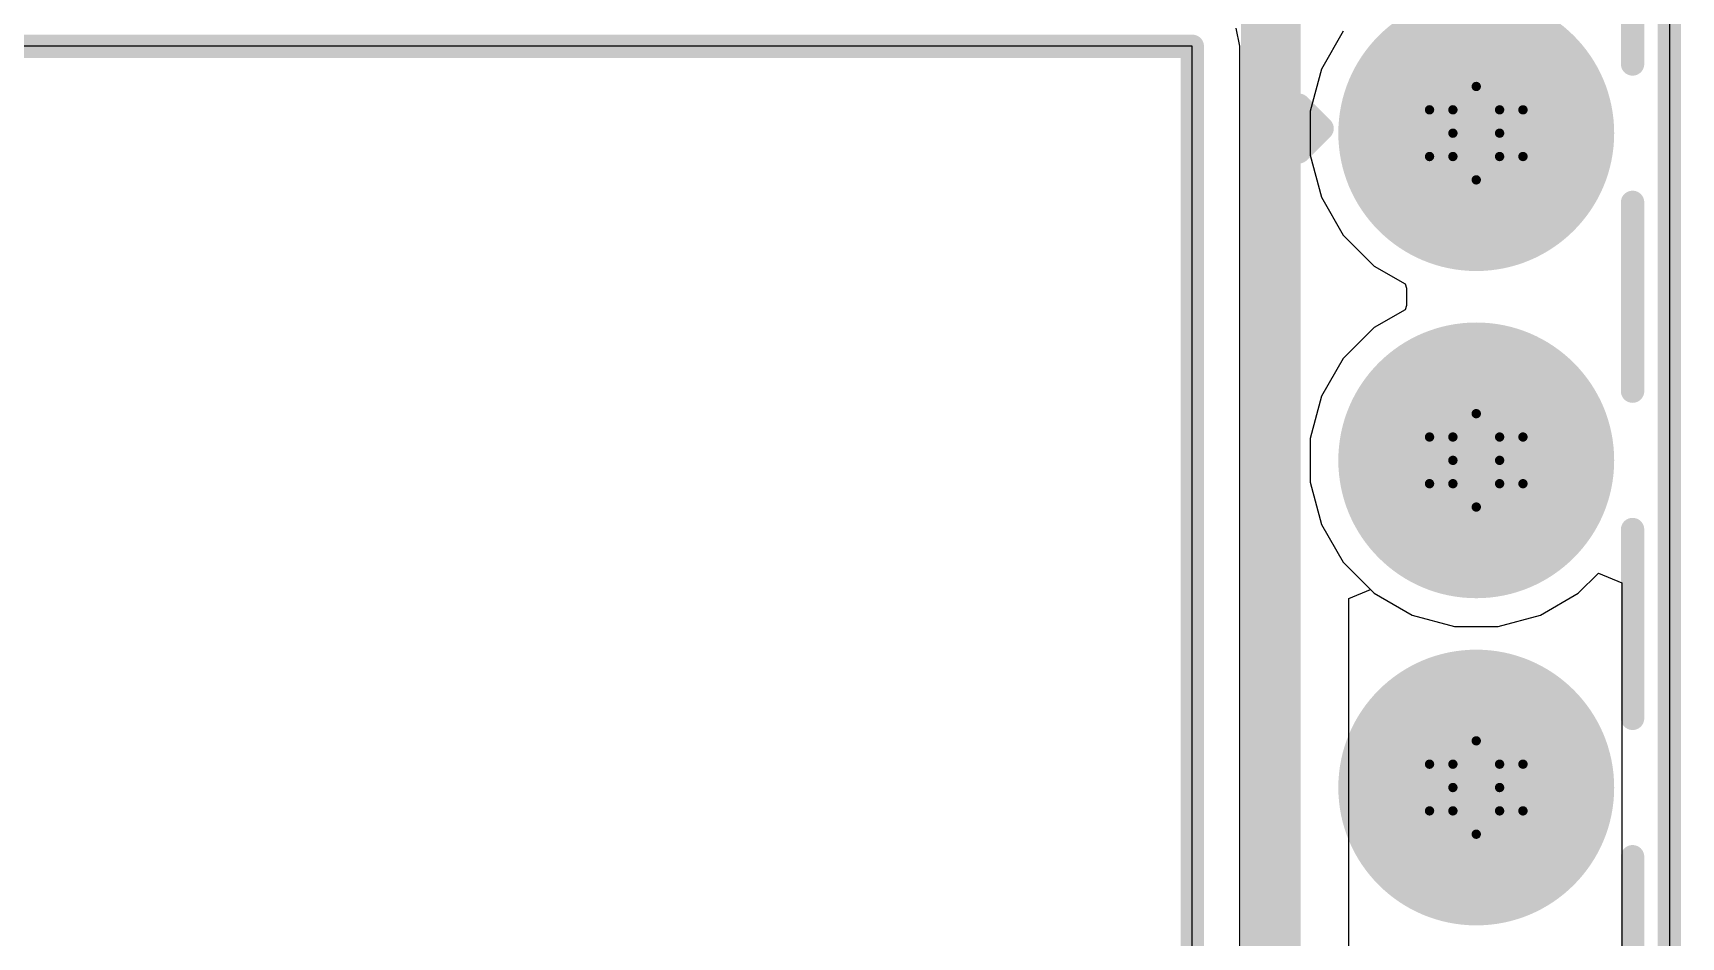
# Model space of a CAD drawing. Header units: inches. Extents: x 0 to 355, y -10 to 78.
# Drawn here: x 63.36 to 72.32, y 19.34 to 24.26 of the extents above; entities that cross this region are included whole.
import ezdxf

# ---------------------------------------------------------------- set-up
doc = ezdxf.new("R2010")
doc.units = ezdxf.units.IN
for name, color, linetype in [('Board Outline', 216, 'Continuous'), ('Bottom Layer', 5, 'Continuous'), ('Bottom Solder', 6, 'Continuous'), ('Drill Drawing', 1, 'Continuous'), ('Multi-Layer', 9, 'Continuous'), ('Pad Holes', 156, 'Continuous'), ('Top Layer', 1, 'Continuous'), ('Top Overlay', 2, 'Continuous'), ('Top Solder', 216, 'Continuous')]:
    doc.layers.add(name, color=color, linetype=linetype)

# ---------------------------------------------------------------- blocks, each defined once
blk = doc.blocks.new('PAW3395DM_21')
at = {"layer": 'Bottom Layer'}
h = blk.add_hatch(color=5, dxfattribs=at)
edge = h.paths.add_edge_path()
edge.add_arc((-5.3499893, 6.6749803), 0.6999985999999999, 0, 360)
h = blk.add_hatch(color=5, dxfattribs=at)
edge = h.paths.add_edge_path()
edge.add_arc((-5.3499893, 4.8949737), 0.6999985999999999, 0, 360)
h = blk.add_hatch(color=5, dxfattribs=at)
edge = h.paths.add_edge_path()
edge.add_arc((-5.3499893, 3.1149925), 0.6999985999999999, 0, 360)
at = {"layer": 'Bottom Solder'}
h = blk.add_hatch(color=6, dxfattribs=at)
edge = h.paths.add_edge_path()
edge.add_arc((-5.3499893, 6.6749803), 0.7499985, 0, 360)
h = blk.add_hatch(color=6, dxfattribs=at)
edge = h.paths.add_edge_path()
edge.add_arc((-5.3499893, 4.8949737), 0.7499985, 0, 360)
h = blk.add_hatch(color=6, dxfattribs=at)
edge = h.paths.add_edge_path()
edge.add_arc((-5.3499893, 3.1149925), 0.7499985, 0, 360)
at = {"layer": 'Multi-Layer'}
h = blk.add_hatch(color=9, dxfattribs=at)
edge = h.paths.add_edge_path()
edge.add_arc((-5.3499893, 6.6749803), 0.6999985999999999, 0, 360)
h = blk.add_hatch(color=9, dxfattribs=at)
edge = h.paths.add_edge_path()
edge.add_arc((-5.3499893, 4.8949737), 0.6999985999999999, 0, 360)
h = blk.add_hatch(color=9, dxfattribs=at)
edge = h.paths.add_edge_path()
edge.add_arc((-5.3499893, 3.1149925), 0.6999985999999999, 0, 360)
at = {"layer": 'Pad Holes'}
h = blk.add_hatch(color=7, dxfattribs=at)
edge = h.paths.add_edge_path()
edge.add_arc((-5.3499893, 6.6749803), 0.350012, 0, 360)
h = blk.add_hatch(color=7, dxfattribs=at)
edge = h.paths.add_edge_path()
edge.add_arc((-5.3499893, 4.8949737), 0.350012, 0, 360)
h = blk.add_hatch(color=7, dxfattribs=at)
edge = h.paths.add_edge_path()
edge.add_arc((-5.3499893, 3.1149925), 0.350012, 0, 360)
at = {"layer": 'Top Layer'}
h = blk.add_hatch(color=1, dxfattribs=at)
edge = h.paths.add_edge_path()
edge.add_arc((-5.3499893, 6.6749803), 0.6999985999999999, 0, 360)
h = blk.add_hatch(color=1, dxfattribs=at)
edge = h.paths.add_edge_path()
edge.add_arc((-5.3499893, 4.8949737), 0.6999985999999999, 0, 360)
h = blk.add_hatch(color=1, dxfattribs=at)
edge = h.paths.add_edge_path()
edge.add_arc((-5.3499893, 3.1149925), 0.6999985999999999, 0, 360)
at = {"layer": 'Top Solder'}
h = blk.add_hatch(color=216, dxfattribs=at)
edge = h.paths.add_edge_path()
edge.add_arc((-5.3499893, 6.6749803), 0.7499985, 0, 360)
h = blk.add_hatch(color=216, dxfattribs=at)
edge = h.paths.add_edge_path()
edge.add_arc((-5.3499893, 4.8949737), 0.7499985, 0, 360)
h = blk.add_hatch(color=216, dxfattribs=at)
edge = h.paths.add_edge_path()
edge.add_arc((-5.3499893, 3.1149925), 0.7499985, 0, 360)
at = {"layer": 'Top Overlay'}
for points in [[(-4.5000037, 7.051357499999999, 0.127, 0.127, 0), (-4.5000037, 8.0999203, 0.127, 0.127, 0)], [(-6.3151893, 6.8273803, 0.127, 0.127, 0), (-6.188189299999999, 6.700380299999999, 0.127, 0.127, 0)], [(-6.3151893, 6.573380299999999, 0.127, 0.127, 0), (-6.3151893, 6.8273803, 0.127, 0.127, 0)], [(-6.3151893, 6.573380299999999, 0.127, 0.127, 0), (-6.188189299999999, 6.700380299999999, 0.127, 0.127, 0)], [(-4.5000037, 5.2713763, 0.127, 0.127, 0), (-4.5000037, 6.298552299999999, 0.127, 0.127, 0)], [(-4.5000037, 3.4913951, 0.127, 0.127, 0), (-4.5000037, 4.5185711, 0.127, 0.127, 0)], [(-4.5000037, 1.7113631, 0.127, 0.127, 0), (-4.5000037, 2.7385645, 0.127, 0.127, 0)]]:
    blk.add_lwpolyline(points, format="xyseb", dxfattribs=at)
for points in [[(-4.531753699999999, 7.051357499999999, 0.0635, 0.0635, 1), (-4.4682537, 7.051357499999999, 0.0635, 0.0635, 1)], [(-6.3469393, 6.8273803, 0.0635, 0.0635, 1), (-6.2834393, 6.8273803, 0.0635, 0.0635, 1)], [(-6.3469393, 6.8273803, 0.0635, 0.0635, 1), (-6.2834393, 6.8273803, 0.0635, 0.0635, 1)], [(-6.2199393, 6.700380299999999, 0.0635, 0.0635, 1), (-6.1564393, 6.700380299999999, 0.0635, 0.0635, 1)], [(-6.2199393, 6.700380299999999, 0.0635, 0.0635, 1), (-6.1564393, 6.700380299999999, 0.0635, 0.0635, 1)], [(-6.3469393, 6.573380299999999, 0.0635, 0.0635, 1), (-6.2834393, 6.573380299999999, 0.0635, 0.0635, 1)], [(-6.3469393, 6.573380299999999, 0.0635, 0.0635, 1), (-6.2834393, 6.573380299999999, 0.0635, 0.0635, 1)], [(-4.531753699999999, 6.298552299999999, 0.0635, 0.0635, 1), (-4.4682537, 6.298552299999999, 0.0635, 0.0635, 1)], [(-4.531753699999999, 5.2713763, 0.0635, 0.0635, 1), (-4.4682537, 5.2713763, 0.0635, 0.0635, 1)], [(-4.531753699999999, 4.5185711, 0.0635, 0.0635, 1), (-4.4682537, 4.5185711, 0.0635, 0.0635, 1)], [(-4.531753699999999, 3.4913951, 0.0635, 0.0635, 1), (-4.4682537, 3.4913951, 0.0635, 0.0635, 1)], [(-4.531753699999999, 2.7385645, 0.0635, 0.0635, 1), (-4.4682537, 2.7385645, 0.0635, 0.0635, 1)]]:
    blk.add_lwpolyline(points, format="xyseb", close=True, dxfattribs=at)

msp = doc.modelspace()

# ---------------------------------------------------------------- linework, layer by layer
at = {"layer": 'Board Outline'}
for points in [[(72.2529416, 8.641562599999999, 0.127, 0.127, 0), (72.2529416, 25.44531106, 0.127, 0.127, 0)], [(54.65301236, 24.19101334, 0.127, 0.127, 0), (69.65900978, 24.19101334, 0.127, 0.127, 0)], [(69.65900978, 11.39101354, 0.127, 0.127, 0), (69.65900978, 24.19101334, 0.127, 0.127, 0)]]:
    msp.add_lwpolyline(points, format="xyseb", dxfattribs=at)
msp.add_lwpolyline([(69.62725978, 24.19101334, 0.0635, 0.0635, 1), (69.69075978, 24.19101334, 0.0635, 0.0635, 1)], format="xyseb", close=True, dxfattribs=at)
msp.add_lwpolyline([(69.62725978, 24.19101334, 0.0635, 0.0635, 1), (69.69075978, 24.19101334, 0.0635, 0.0635, 1)], format="xyseb", close=True, dxfattribs=at)
at = {"layer": 'Bottom Layer'}
for p, q in [((69.91798564, 24.19101334), (69.89827269999999, 24.29011906)), ((70.48019178, 24.27306804), (70.36128421999999, 24.06711214)), ((69.91798564, 12.50549188), (69.91798564, 24.19101334)), ((70.36128421999999, 24.06711214), (70.2997324, 23.83739962)), ((70.2997324, 23.83739962), (70.2997324, 23.5995845)), ((70.2997324, 23.5995845), (70.36128421999999, 23.36987198)), ((70.36128421999999, 23.36987198), (70.48019178, 23.16391608)), ((70.48019178, 23.16391608), (70.64835502, 22.99575284)), ((70.64835502, 22.99575284), (70.81624647999999, 22.89882136)), ((70.81624647999999, 22.89882136), (70.8237979, 22.87527302)), ((70.8237979, 22.87527302), (70.8237979, 22.7817045)), ((70.8237979, 22.7817045), (70.81624647999999, 22.75815616)), ((70.81624647999999, 22.75815616), (70.64835502, 22.66122468)), ((70.64835502, 22.66122468), (70.48019178, 22.49306144)), ((70.48019178, 22.49306144), (70.36128421999999, 22.28710554)), ((70.36128421999999, 22.28710554), (70.2997324, 22.05739302)), ((70.2997324, 22.05739302), (70.2997324, 21.8195779)), ((70.2997324, 21.8195779), (70.36128421999999, 21.58986538)), ((70.36128421999999, 21.58986538), (70.48019178, 21.38390948)), ((70.48019178, 21.38390948), (70.64835502, 21.21574624)), ((71.75750697999999, 21.21574624), (71.86696574, 21.325205)), ((71.86696574, 21.325205), (71.99396574, 21.27259906)), ((71.99396574, 21.27259906), (71.99396574, 19.04438406)), ((70.64835502, 21.21574624), (70.85431092, 21.09683868)), ((71.55155108, 21.09683868), (71.75750697999999, 21.21574624)), ((70.85431092, 21.09683868), (71.08402344, 21.03528686)), ((71.32183856, 21.03528686), (71.55155108, 21.09683868)), ((71.08402344, 21.03528686), (71.32183856, 21.03528686))]:
    msp.add_line(p, q, dxfattribs=at)
msp.add_lwpolyline([(70.0512442, 17.59468922, 0.254, 0.254, 0), (70.0512442, 24.5327805, 0.254, 0.254, 0)], format="xyseb", dxfattribs=at)
at = {"layer": 'Drill Drawing'}
for points in [[(71.075931, 23.84549206, 0.0508, 0.0508, 0), (71.20293099999999, 23.97249206, 0.0508, 0.0508, 0)], [(71.20293099999999, 23.97249206, 0.0508, 0.0508, 0), (71.329931, 23.84549206, 0.0508, 0.0508, 0)], [(70.94893099999999, 23.84549206, 0.0508, 0.0508, 0), (71.075931, 23.71849206, 0.0508, 0.0508, 0)], [(70.94893099999999, 23.84549206, 0.0508, 0.0508, 0), (71.075931, 23.84549206, 0.0508, 0.0508, 0)], [(71.329931, 23.84549206, 0.0508, 0.0508, 0), (71.456931, 23.84549206, 0.0508, 0.0508, 0)], [(71.329931, 23.71849206, 0.0508, 0.0508, 0), (71.456931, 23.84549206, 0.0508, 0.0508, 0)], [(70.94893099999999, 23.59149206, 0.0508, 0.0508, 0), (71.075931, 23.71849206, 0.0508, 0.0508, 0)], [(71.329931, 23.71849206, 0.0508, 0.0508, 0), (71.456931, 23.59149206, 0.0508, 0.0508, 0)], [(70.94893099999999, 23.59149206, 0.0508, 0.0508, 0), (71.075931, 23.59149206, 0.0508, 0.0508, 0)], [(71.075931, 23.59149206, 0.0508, 0.0508, 0), (71.20293099999999, 23.46449206, 0.0508, 0.0508, 0)], [(71.20293099999999, 23.46449206, 0.0508, 0.0508, 0), (71.329931, 23.59149206, 0.0508, 0.0508, 0)], [(71.329931, 23.59149206, 0.0508, 0.0508, 0), (71.456931, 23.59149206, 0.0508, 0.0508, 0)], [(71.075931, 22.06548546, 0.0508, 0.0508, 0), (71.20293099999999, 22.19248546, 0.0508, 0.0508, 0)], [(71.20293099999999, 22.19248546, 0.0508, 0.0508, 0), (71.329931, 22.06548546, 0.0508, 0.0508, 0)], [(70.94893099999999, 22.06548546, 0.0508, 0.0508, 0), (71.075931, 21.93848546, 0.0508, 0.0508, 0)], [(70.94893099999999, 22.06548546, 0.0508, 0.0508, 0), (71.075931, 22.06548546, 0.0508, 0.0508, 0)], [(71.329931, 22.06548546, 0.0508, 0.0508, 0), (71.456931, 22.06548546, 0.0508, 0.0508, 0)], [(71.329931, 21.93848546, 0.0508, 0.0508, 0), (71.456931, 22.06548546, 0.0508, 0.0508, 0)], [(70.94893099999999, 21.81148546, 0.0508, 0.0508, 0), (71.075931, 21.93848546, 0.0508, 0.0508, 0)], [(71.329931, 21.93848546, 0.0508, 0.0508, 0), (71.456931, 21.81148546, 0.0508, 0.0508, 0)], [(70.94893099999999, 21.81148546, 0.0508, 0.0508, 0), (71.075931, 21.81148546, 0.0508, 0.0508, 0)], [(71.075931, 21.81148546, 0.0508, 0.0508, 0), (71.20293099999999, 21.68448546, 0.0508, 0.0508, 0)], [(71.20293099999999, 21.68448546, 0.0508, 0.0508, 0), (71.329931, 21.81148546, 0.0508, 0.0508, 0)], [(71.329931, 21.81148546, 0.0508, 0.0508, 0), (71.456931, 21.81148546, 0.0508, 0.0508, 0)], [(71.075931, 20.28550426, 0.0508, 0.0508, 0), (71.20293099999999, 20.41250426, 0.0508, 0.0508, 0)], [(71.20293099999999, 20.41250426, 0.0508, 0.0508, 0), (71.329931, 20.28550426, 0.0508, 0.0508, 0)], [(70.94893099999999, 20.28550426, 0.0508, 0.0508, 0), (71.075931, 20.15850426, 0.0508, 0.0508, 0)], [(70.94893099999999, 20.28550426, 0.0508, 0.0508, 0), (71.075931, 20.28550426, 0.0508, 0.0508, 0)], [(71.329931, 20.28550426, 0.0508, 0.0508, 0), (71.456931, 20.28550426, 0.0508, 0.0508, 0)], [(71.329931, 20.15850426, 0.0508, 0.0508, 0), (71.456931, 20.28550426, 0.0508, 0.0508, 0)], [(70.94893099999999, 20.03150426, 0.0508, 0.0508, 0), (71.075931, 20.15850426, 0.0508, 0.0508, 0)], [(71.329931, 20.15850426, 0.0508, 0.0508, 0), (71.456931, 20.03150426, 0.0508, 0.0508, 0)], [(70.94893099999999, 20.03150426, 0.0508, 0.0508, 0), (71.075931, 20.03150426, 0.0508, 0.0508, 0)], [(71.075931, 20.03150426, 0.0508, 0.0508, 0), (71.20293099999999, 19.90450426, 0.0508, 0.0508, 0)], [(71.20293099999999, 19.90450426, 0.0508, 0.0508, 0), (71.329931, 20.03150426, 0.0508, 0.0508, 0)], [(71.329931, 20.03150426, 0.0508, 0.0508, 0), (71.456931, 20.03150426, 0.0508, 0.0508, 0)]]:
    msp.add_lwpolyline(points, format="xyseb", dxfattribs=at)
for points in [[(71.190231, 23.97249206, 0.0254, 0.0254, 1), (71.21563099999999, 23.97249206, 0.0254, 0.0254, 1)], [(71.190231, 23.97249206, 0.0254, 0.0254, 1), (71.21563099999999, 23.97249206, 0.0254, 0.0254, 1)], [(70.936231, 23.84549206, 0.0254, 0.0254, 1), (70.961631, 23.84549206, 0.0254, 0.0254, 1)], [(70.936231, 23.84549206, 0.0254, 0.0254, 1), (70.961631, 23.84549206, 0.0254, 0.0254, 1)], [(71.063231, 23.84549206, 0.0254, 0.0254, 1), (71.08863099999999, 23.84549206, 0.0254, 0.0254, 1)], [(71.063231, 23.84549206, 0.0254, 0.0254, 1), (71.08863099999999, 23.84549206, 0.0254, 0.0254, 1)], [(71.31723099999999, 23.84549206, 0.0254, 0.0254, 1), (71.342631, 23.84549206, 0.0254, 0.0254, 1)], [(71.31723099999999, 23.84549206, 0.0254, 0.0254, 1), (71.342631, 23.84549206, 0.0254, 0.0254, 1)], [(71.444231, 23.84549206, 0.0254, 0.0254, 1), (71.46963099999999, 23.84549206, 0.0254, 0.0254, 1)], [(71.444231, 23.84549206, 0.0254, 0.0254, 1), (71.46963099999999, 23.84549206, 0.0254, 0.0254, 1)], [(71.063231, 23.71849206, 0.0254, 0.0254, 1), (71.08863099999999, 23.71849206, 0.0254, 0.0254, 1)], [(71.063231, 23.71849206, 0.0254, 0.0254, 1), (71.08863099999999, 23.71849206, 0.0254, 0.0254, 1)], [(71.31723099999999, 23.71849206, 0.0254, 0.0254, 1), (71.342631, 23.71849206, 0.0254, 0.0254, 1)], [(71.31723099999999, 23.71849206, 0.0254, 0.0254, 1), (71.342631, 23.71849206, 0.0254, 0.0254, 1)], [(70.936231, 23.59149206, 0.0254, 0.0254, 1), (70.961631, 23.59149206, 0.0254, 0.0254, 1)], [(70.936231, 23.59149206, 0.0254, 0.0254, 1), (70.961631, 23.59149206, 0.0254, 0.0254, 1)], [(71.063231, 23.59149206, 0.0254, 0.0254, 1), (71.08863099999999, 23.59149206, 0.0254, 0.0254, 1)], [(71.063231, 23.59149206, 0.0254, 0.0254, 1), (71.08863099999999, 23.59149206, 0.0254, 0.0254, 1)], [(71.31723099999999, 23.59149206, 0.0254, 0.0254, 1), (71.342631, 23.59149206, 0.0254, 0.0254, 1)], [(71.31723099999999, 23.59149206, 0.0254, 0.0254, 1), (71.342631, 23.59149206, 0.0254, 0.0254, 1)], [(71.444231, 23.59149206, 0.0254, 0.0254, 1), (71.46963099999999, 23.59149206, 0.0254, 0.0254, 1)], [(71.444231, 23.59149206, 0.0254, 0.0254, 1), (71.46963099999999, 23.59149206, 0.0254, 0.0254, 1)], [(71.190231, 23.46449206, 0.0254, 0.0254, 1), (71.21563099999999, 23.46449206, 0.0254, 0.0254, 1)], [(71.190231, 23.46449206, 0.0254, 0.0254, 1), (71.21563099999999, 23.46449206, 0.0254, 0.0254, 1)], [(71.190231, 22.19248546, 0.0254, 0.0254, 1), (71.21563099999999, 22.19248546, 0.0254, 0.0254, 1)], [(71.190231, 22.19248546, 0.0254, 0.0254, 1), (71.21563099999999, 22.19248546, 0.0254, 0.0254, 1)], [(70.936231, 22.06548546, 0.0254, 0.0254, 1), (70.961631, 22.06548546, 0.0254, 0.0254, 1)], [(70.936231, 22.06548546, 0.0254, 0.0254, 1), (70.961631, 22.06548546, 0.0254, 0.0254, 1)], [(71.063231, 22.06548546, 0.0254, 0.0254, 1), (71.08863099999999, 22.06548546, 0.0254, 0.0254, 1)], [(71.063231, 22.06548546, 0.0254, 0.0254, 1), (71.08863099999999, 22.06548546, 0.0254, 0.0254, 1)], [(71.31723099999999, 22.06548546, 0.0254, 0.0254, 1), (71.342631, 22.06548546, 0.0254, 0.0254, 1)], [(71.31723099999999, 22.06548546, 0.0254, 0.0254, 1), (71.342631, 22.06548546, 0.0254, 0.0254, 1)], [(71.444231, 22.06548546, 0.0254, 0.0254, 1), (71.46963099999999, 22.06548546, 0.0254, 0.0254, 1)], [(71.444231, 22.06548546, 0.0254, 0.0254, 1), (71.46963099999999, 22.06548546, 0.0254, 0.0254, 1)], [(71.063231, 21.93848546, 0.0254, 0.0254, 1), (71.08863099999999, 21.93848546, 0.0254, 0.0254, 1)], [(71.063231, 21.93848546, 0.0254, 0.0254, 1), (71.08863099999999, 21.93848546, 0.0254, 0.0254, 1)], [(71.31723099999999, 21.93848546, 0.0254, 0.0254, 1), (71.342631, 21.93848546, 0.0254, 0.0254, 1)], [(71.31723099999999, 21.93848546, 0.0254, 0.0254, 1), (71.342631, 21.93848546, 0.0254, 0.0254, 1)], [(70.936231, 21.81148546, 0.0254, 0.0254, 1), (70.961631, 21.81148546, 0.0254, 0.0254, 1)], [(70.936231, 21.81148546, 0.0254, 0.0254, 1), (70.961631, 21.81148546, 0.0254, 0.0254, 1)], [(71.063231, 21.81148546, 0.0254, 0.0254, 1), (71.08863099999999, 21.81148546, 0.0254, 0.0254, 1)], [(71.063231, 21.81148546, 0.0254, 0.0254, 1), (71.08863099999999, 21.81148546, 0.0254, 0.0254, 1)], [(71.31723099999999, 21.81148546, 0.0254, 0.0254, 1), (71.342631, 21.81148546, 0.0254, 0.0254, 1)], [(71.31723099999999, 21.81148546, 0.0254, 0.0254, 1), (71.342631, 21.81148546, 0.0254, 0.0254, 1)], [(71.444231, 21.81148546, 0.0254, 0.0254, 1), (71.46963099999999, 21.81148546, 0.0254, 0.0254, 1)], [(71.444231, 21.81148546, 0.0254, 0.0254, 1), (71.46963099999999, 21.81148546, 0.0254, 0.0254, 1)], [(71.190231, 21.68448546, 0.0254, 0.0254, 1), (71.21563099999999, 21.68448546, 0.0254, 0.0254, 1)], [(71.190231, 21.68448546, 0.0254, 0.0254, 1), (71.21563099999999, 21.68448546, 0.0254, 0.0254, 1)], [(71.190231, 20.41250426, 0.0254, 0.0254, 1), (71.21563099999999, 20.41250426, 0.0254, 0.0254, 1)], [(71.190231, 20.41250426, 0.0254, 0.0254, 1), (71.21563099999999, 20.41250426, 0.0254, 0.0254, 1)], [(70.936231, 20.28550426, 0.0254, 0.0254, 1), (70.961631, 20.28550426, 0.0254, 0.0254, 1)], [(70.936231, 20.28550426, 0.0254, 0.0254, 1), (70.961631, 20.28550426, 0.0254, 0.0254, 1)], [(71.063231, 20.28550426, 0.0254, 0.0254, 1), (71.08863099999999, 20.28550426, 0.0254, 0.0254, 1)], [(71.063231, 20.28550426, 0.0254, 0.0254, 1), (71.08863099999999, 20.28550426, 0.0254, 0.0254, 1)], [(71.31723099999999, 20.28550426, 0.0254, 0.0254, 1), (71.342631, 20.28550426, 0.0254, 0.0254, 1)], [(71.31723099999999, 20.28550426, 0.0254, 0.0254, 1), (71.342631, 20.28550426, 0.0254, 0.0254, 1)], [(71.444231, 20.28550426, 0.0254, 0.0254, 1), (71.46963099999999, 20.28550426, 0.0254, 0.0254, 1)], [(71.444231, 20.28550426, 0.0254, 0.0254, 1), (71.46963099999999, 20.28550426, 0.0254, 0.0254, 1)], [(71.063231, 20.15850426, 0.0254, 0.0254, 1), (71.08863099999999, 20.15850426, 0.0254, 0.0254, 1)], [(71.063231, 20.15850426, 0.0254, 0.0254, 1), (71.08863099999999, 20.15850426, 0.0254, 0.0254, 1)], [(71.31723099999999, 20.15850426, 0.0254, 0.0254, 1), (71.342631, 20.15850426, 0.0254, 0.0254, 1)], [(71.31723099999999, 20.15850426, 0.0254, 0.0254, 1), (71.342631, 20.15850426, 0.0254, 0.0254, 1)], [(70.936231, 20.03150426, 0.0254, 0.0254, 1), (70.961631, 20.03150426, 0.0254, 0.0254, 1)], [(70.936231, 20.03150426, 0.0254, 0.0254, 1), (70.961631, 20.03150426, 0.0254, 0.0254, 1)], [(71.063231, 20.03150426, 0.0254, 0.0254, 1), (71.08863099999999, 20.03150426, 0.0254, 0.0254, 1)], [(71.063231, 20.03150426, 0.0254, 0.0254, 1), (71.08863099999999, 20.03150426, 0.0254, 0.0254, 1)], [(71.31723099999999, 20.03150426, 0.0254, 0.0254, 1), (71.342631, 20.03150426, 0.0254, 0.0254, 1)], [(71.31723099999999, 20.03150426, 0.0254, 0.0254, 1), (71.342631, 20.03150426, 0.0254, 0.0254, 1)], [(71.444231, 20.03150426, 0.0254, 0.0254, 1), (71.46963099999999, 20.03150426, 0.0254, 0.0254, 1)], [(71.444231, 20.03150426, 0.0254, 0.0254, 1), (71.46963099999999, 20.03150426, 0.0254, 0.0254, 1)], [(71.190231, 19.90450426, 0.0254, 0.0254, 1), (71.21563099999999, 19.90450426, 0.0254, 0.0254, 1)], [(71.190231, 19.90450426, 0.0254, 0.0254, 1), (71.21563099999999, 19.90450426, 0.0254, 0.0254, 1)]]:
    msp.add_lwpolyline(points, format="xyseb", close=True, dxfattribs=at)
at = {"layer": 'Multi-Layer'}
for p, q in [((72.2529416, 25.44531106), (72.2529416, 8.641562599999999)), ((69.65900978, 24.19101334), (54.65301236, 24.19101334)), ((69.65900978, 11.39101354), (69.65900978, 24.19101334))]:
    msp.add_line(p, q, dxfattribs=at)
at = {"layer": 'Top Layer'}
for p, q in [((71.75750697999999, 21.21574624), (71.86696574, 21.325205)), ((71.86696574, 21.325205), (71.99396574, 21.27259906)), ((71.99396574, 21.27259906), (71.99396574, 19.04438406)), ((70.51099181999999, 21.18717378), (70.62832458, 21.23577668)), ((70.51099181999999, 19.22188688), (70.51099181999999, 21.18717378)), ((70.62832458, 21.23577668), (70.64835502, 21.21574624)), ((70.64835502, 21.21574624), (70.85431092, 21.09683868)), ((71.55155108, 21.09683868), (71.75750697999999, 21.21574624)), ((70.85431092, 21.09683868), (71.08402344, 21.03528686)), ((71.32183856, 21.03528686), (71.55155108, 21.09683868)), ((71.08402344, 21.03528686), (71.32183856, 21.03528686))]:
    msp.add_line(p, q, dxfattribs=at)
msp.add_lwpolyline([(70.09662892, 18.58889094, 0.3048, 0.3048, 0), (70.09662892, 24.56162474, 0.3048, 0.3048, 0)], format="xyseb", dxfattribs=at)

# ---------------------------------------------------------------- block references
msp.add_blockref('PAW3395DM_21', (76.5529203, 17.04351176))

doc.saveas('drawing.dxf')
